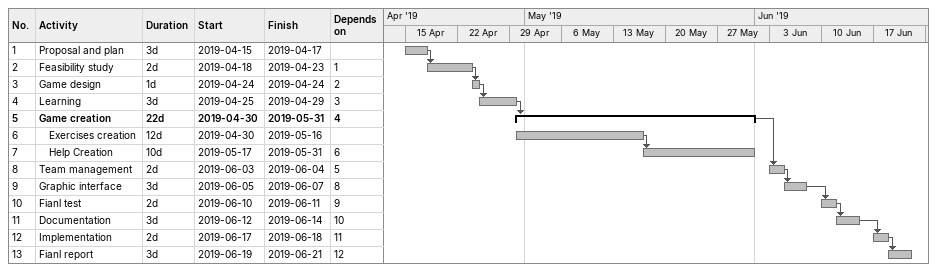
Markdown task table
| ID | Level | Task | Duration | Start | Finish | Predecessors |
|---|---|---|---|---|---|---|
| 1 | 1 | Proposal and plan | 3d | 2019-04-15 | 2019-04-17 |  |
| 2 | 1 | Feasibility study | 2d | 2019-04-18 | 2019-04-23 | 1 |
| 3 | 1 | Game design | 1d | 2019-04-24 | 2019-04-24 | 2 |
| 4 | 1 | Learning | 3d | 2019-04-25 | 2019-04-29 | 3 |
| 5 | 1 | **Game creation** | 22d | 2019-04-30 | 2019-05-31 | 4 |
| 6 | 2 | Exercises creation | 12d | 2019-04-30 | 2019-05-16 |  |
| 7 | 2 | Help Creation | 10d | 2019-05-17 | 2019-05-31 | 6 |
| 8 | 1 | Team management | 2d | 2019-06-03 | 2019-06-04 | 5 |
| 9 | 1 | Graphic interface | 3d | 2019-06-05 | 2019-06-07 | 8 |
| 10 | 1 | Fianl test | 2d | 2019-06-10 | 2019-06-11 | 9 |
| 11 | 1 | Documentation | 3d | 2019-06-12 | 2019-06-14 | 10 |
| 12 | 1 | Implementation | 2d | 2019-06-17 | 2019-06-18 | 11 |
| 13 | 1 | Fianl report | 3d | 2019-06-19 | 2019-06-21 | 12 |
